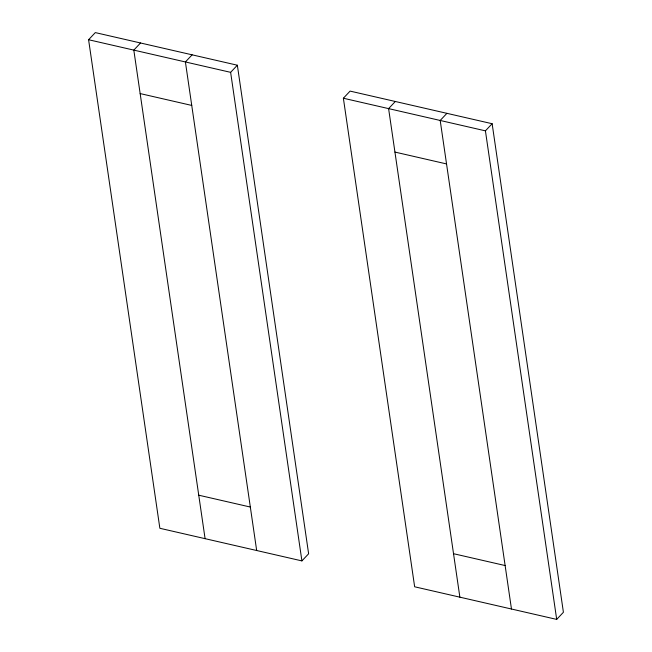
<?xml version="1.0" encoding="UTF-8"?>
<svg xmlns="http://www.w3.org/2000/svg" width="652" height="652" viewBox="0 0 652 652"><rect width="100%" height="100%" fill="white"/><g stroke="black" fill="none" stroke-linecap="round" stroke-linejoin="round"><path stroke-width="0.98" d="M88.59 39.731L95.306 32.6L237.352 65.216L308.624 553.768L301.909 560.899L159.862 528.283L88.59 39.731L230.629 72.339L237.352 65.216M140.53 42.983L133.815 50.114L205.087 538.666M192.128 54.833L185.404 61.956L256.676 550.516M343.376 98.232L350.091 91.101L492.138 123.717L563.409 612.269L556.694 619.4L414.648 586.784L343.376 98.232L485.422 130.848L492.138 123.717M395.324 101.484L388.6 108.615L459.872 597.167M446.913 113.334L440.198 120.457L511.47 609.017M140.156 93.578L191.745 105.428M394.941 152.079L446.538 163.929M198.746 495.202L250.335 507.044M453.531 553.703L505.129 565.545M485.422 130.848L556.694 619.4M230.629 72.339L301.909 560.899"/></g></svg>
